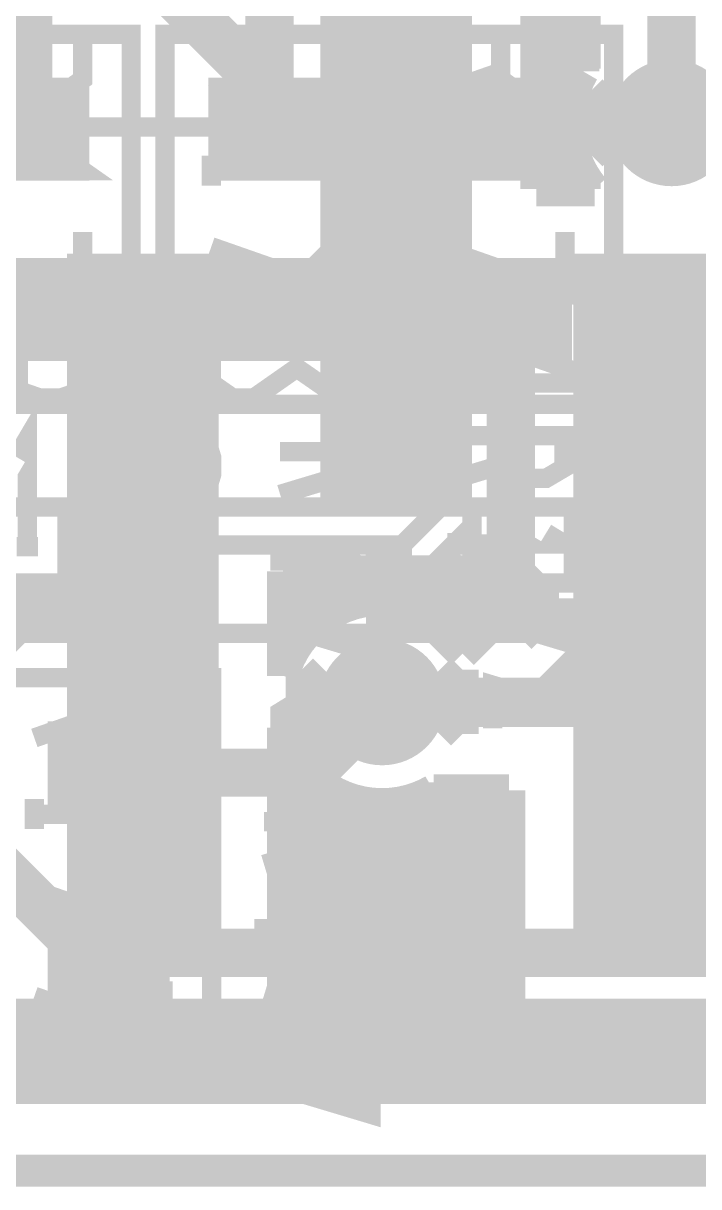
# Model space of a CAD drawing. Extents: x -10 to 131, y -93 to 209.
# Drawn here: x 51.4 to 56.73, y -31.13 to -21.95 of the extents above; entities that cross this region are included whole.
import ezdxf

# ---------------------------------------------------------------- set-up
doc = ezdxf.new("R2010")
doc.units = 0
doc.header["$MEASUREMENT"] = 0
doc.layers.get('0').update_dxf_attribs({"linetype": 'CONTINUOUS'})
for name, color, linetype in [('22-303-0_ASB', 7, 'CONTINUOUS'), ('22-303-0_AST', 7, 'CONTINUOUS'), ('22-303-0_BOT', 2, 'CONTINUOUS'), ('22-303-0_DRD', 6, 'CONTINUOUS'), ('22-303-0_DRL', 1, 'CONTINUOUS'), ('22-303-0_GND', 3, 'CONTINUOUS'), ('22-303-0_IN1', 10, 'CONTINUOUS'), ('22-303-0_SMB', 14, 'CONTINUOUS'), ('22-303-0_SMT', 9, 'CONTINUOUS'), ('22-303-0_SPB', 12, 'CONTINUOUS'), ('22-303-0_SPT', 11, 'CONTINUOUS'), ('22-303-0_SSB', 13, 'CONTINUOUS'), ('22-303-0_SST', 8, 'CONTINUOUS'), ('22-303-0_TOP', 15, 'CONTINUOUS'), ('THRUHOLE_TAP', 2, 'CONTINUOUS')]:
    doc.layers.add(name, color=color, linetype=linetype)

# ---------------------------------------------------------------- blocks, each defined once
blk = doc.blocks.new('ROUND_70')
at = {"const_width": 0.29972}
blk.add_lwpolyline([(-0.14986, 0, 1), (0.14986, 0, 1)], format="xyb", close=True, dxfattribs=at)
blk = doc.blocks.new('RECTANGLE_76')
blk.add_solid([(0.59944, 2.74955), (0.59944, -2.74955), (-0.59944, 2.74955), (-0.59944, -2.74955)])
blk = doc.blocks.new('ROUND_117')
at = {"const_width": 0.10033}
blk.add_lwpolyline([(-0.050164, 0, 1), (0.050164, 0, 1)], format="xyb", close=True, dxfattribs=at)
blk = doc.blocks.new('ROUND_100')
at = {"const_width": 0.50038}
blk.add_lwpolyline([(-0.25019, 0, 1), (0.25019, 0, 1)], format="xyb", close=True, dxfattribs=at)
blk = doc.blocks.new('ROUND_101')
at = {"const_width": 0.0635}
blk.add_lwpolyline([(-0.03175, 0, 1), (0.03175, 0, 1)], format="xyb", close=True, dxfattribs=at)
blk = doc.blocks.new('RECTANGLE_3')
blk.add_solid([(0.4826, 0.4064), (0.4826, -0.4064), (-0.4826, 0.4064), (-0.4826, -0.4064)])
blk = doc.blocks.new('ROUND_108')
at = {"const_width": 0.10033}
blk.add_lwpolyline([(-0.050164, 0, 1), (0.050164, 0, 1)], format="xyb", close=True, dxfattribs=at)

msp = doc.modelspace()

# ---------------------------------------------------------------- linework, layer by layer
at = {"layer": '22-303-0_ASB'}
for points, const_width in [([(111.00054, 208.99374), (111.00054, 198.99376), (116.0018, 198.99376), (116.0018, 208.99374), (130.50012, 208.99374), (130.50012, -31.00578), (-9.4996, -31.00578), (-9.4996, 208.99374), (111.00054, 208.99374)], 0.254), ([(54.64048, -22.76602), (54.64048, -20.7645), (54.34076, -20.7645), (54.04104, -20.7645), (54.04104, -22.76602)], 0.1524), ([(58.44032, -23.76424), (58.64098, -23.76424), (58.64098, -22.76602), (48.641, -22.76602), (48.641, -23.76424)], 0.1524), ([(58.1406, -24.06396), (58.1406, -25.76576), (58.1406, -25.96388), (57.13984, -25.96388), (57.13984, -25.76576), (58.1406, -25.76576), (58.44032, -26.06548), (56.28894, -26.06548), (56.28894, -26.3652), (54.38902, -26.3652), (54.38902, -26.06548), (54.68874, -25.76576), (51.98872, -25.76576), (51.7398, -25.76576), (50.9397, -25.76576), (50.69078, -25.76576), (50.1396, -25.76576), (49.13884, -25.76576), (48.83912, -26.06548), (48.83912, -24.06396), (48.641, -24.06396), (48.641, -23.76424), (48.83912, -23.76424)], 0.1524), ([(51.7398, -25.76576), (51.7398, -25.91562), (51.7398, -26.3652)], 0.1524), ([(51.98872, -25.76576), (52.29098, -26.06548)], 0.1524), ([(54.64048, -26.3652), (54.64048, -26.21534), (54.9402, -25.91562), (54.9402, -25.76576), (54.68874, -25.76576)], 0.1524), ([(56.04002, -26.3652), (56.04002, -26.21534), (55.7403, -25.91562), (55.7403, -25.76576), (54.9402, -25.76576)], 0.1524), ([(56.28894, -26.06548), (55.98922, -25.76576), (55.7403, -25.76576)], 0.1524), ([(55.98922, -25.76576), (57.13984, -25.76576)], 0.1524), ([(51.7398, -25.91562), (52.03952, -26.21534), (52.03952, -26.3652)], 0.1524), ([(54.9402, -26.3652), (54.9402, -25.91562)], 0.1524), ([(55.7403, -25.91562), (55.7403, -26.3652)], 0.1524), ([(54.38902, -26.06548), (52.29098, -26.06548), (52.29098, -26.3652), (50.38852, -26.3652), (50.38852, -26.06548), (48.83912, -26.06548)], 0.1524), ([(57.13984, -26.76398), (50.1396, -26.76398)], 0.1524), ([(52.63896, -26.76398), (52.63896, -28.7655), (52.33924, -28.7655), (52.03952, -28.7655), (52.03952, -26.76398)], 0.1524), ([(56.04002, -26.76398), (56.04002, -28.7655), (56.33974, -28.7655), (56.63946, -28.7655), (56.63946, -26.76398)], 0.1524)]:
    msp.add_lwpolyline(points, dxfattribs=dict(at, const_width=const_width))
at = {"layer": '22-303-0_ASB', "const_width": 0.1524}
for points in [[(52.33924, -24.46528, 0.4142136), (52.03952, -24.765)], [(52.63896, -24.765, 0.4142136), (52.33924, -24.46528)], [(54.34076, -24.46528, 0.4142136), (54.04104, -24.765)], [(54.64048, -24.765, 0.4142136), (54.34076, -24.46528)], [(56.33974, -24.46528, 0.4142136), (56.04002, -24.765)], [(56.63946, -24.765, 0.4142136), (56.33974, -24.46528)], [(52.03952, -24.765, 0.4142136), (52.33924, -25.06472)], [(52.33924, -25.06472, 0.4142136), (52.63896, -24.765)], [(54.04104, -24.765, 0.4142136), (54.34076, -25.06472)], [(54.34076, -25.06472, 0.4142136), (54.64048, -24.765)], [(56.04002, -24.765, 0.4142136), (56.33974, -25.06472)], [(56.33974, -25.06472, 0.4142136), (56.63946, -24.765)]]:
    msp.add_lwpolyline(points, format="xyb", dxfattribs=at)
at = {"layer": '22-303-0_AST'}
for points, const_width in [([(111.00054, 208.99374), (111.00054, 198.99376), (116.0018, 198.99376), (116.0018, 208.99374), (130.50012, 208.99374), (130.50012, -31.00578), (-9.4996, -31.00578), (-9.4996, 208.99374), (111.00054, 208.99374)], 0.254), ([(50.6095, -22.0345), (50.6095, -24.9555), (52.2478, -24.9555), (52.2478, -22.0345), (50.6095, -22.0345)], 0.1524), ([(51.35626, -22.0345), (51.35626, -22.3901), (51.5239, -22.50948), (51.69408, -22.50948), (51.86426, -22.3901), (51.86426, -22.0345), (50.84826, -22.0345)], 0.1524), ([(52.5145, -22.0345), (52.5145, -24.9555), (54.1528, -24.9555), (54.1528, -22.0345), (52.5145, -22.0345)], 0.1524), ([(53.38826, -22.0345), (53.38826, -22.3901), (53.5559, -22.50948), (53.72608, -22.50948), (53.89626, -22.3901), (53.89626, -22.0345), (52.88026, -22.0345)], 0.1524), ([(54.4195, -22.0345), (54.4195, -24.9555), (56.0578, -24.9555), (56.0578, -22.0345), (54.4195, -22.0345)], 0.1524), ([(55.16626, -22.0345), (55.16626, -22.3901), (55.3339, -22.50948), (55.50408, -22.50948), (55.67426, -22.3901), (55.67426, -22.0345), (54.65826, -22.0345)], 0.1524), ([(51.35626, -22.33168), (50.84826, -22.50948)], 0.1524), ([(53.38826, -22.33168), (52.88026, -22.50948)], 0.1524), ([(55.16626, -22.33168), (54.65826, -22.50948)], 0.1524), ([(50.84826, -23.11146), (51.86426, -23.11146), (51.69408, -22.99208)], 0.1524), ([(52.88026, -23.2283), (52.88026, -22.99208)], 0.1524), ([(52.88026, -23.11146), (53.89626, -23.11146), (53.72608, -22.99208)], 0.1524), ([(54.65826, -23.2283), (54.65826, -22.99208)], 0.1524), ([(54.65826, -23.11146), (55.67426, -23.11146), (55.50408, -22.99208)], 0.1524), ([(50.84826, -23.7109), (51.86426, -24.0665), (51.86426, -23.59406)], 0.1524), ([(52.88026, -23.7109), (53.89626, -24.0665), (53.89626, -23.59406)], 0.1524), ([(54.65826, -23.7109), (55.67426, -24.0665), (55.67426, -23.59406)], 0.1524), ([(54.99608, -24.9047), (54.99608, -24.43226), (55.67426, -24.66848), (55.67426, -24.78786), (54.65826, -24.78786)], 0.1524), ([(51.35626, -24.84628), (51.35626, -24.49068), (51.5239, -24.43226), (51.69408, -24.43226), (51.86426, -24.49068), (51.86426, -24.84628), (51.69408, -24.9047), (51.5239, -24.9047), (50.84826, -24.66848)], 0.1524), ([(53.0479, -24.43226), (52.88026, -24.5491), (52.88026, -24.78786), (53.0479, -24.9047), (53.21808, -24.9047), (53.5559, -24.66848), (53.89626, -24.9047), (53.89626, -24.43226)], 0.1524), ([(51.2445, -27.1145), (51.2445, -30.0355), (52.8828, -30.0355), (52.8828, -27.1145), (51.2445, -27.1145)], 0.1524), ([(51.99126, -27.1145), (51.99126, -27.4701), (52.1589, -27.58948), (52.32908, -27.58948), (52.49926, -27.4701), (52.49926, -27.1145), (51.48326, -27.1145)], 0.1524), ([(51.99126, -27.41168), (51.48326, -27.58948)], 0.1524), ([(51.48326, -28.3083), (51.48326, -28.07208)], 0.1524), ([(51.48326, -28.19146), (52.49926, -28.19146), (52.32908, -28.07208)], 0.1524), ([(51.48326, -28.7909), (52.49926, -29.1465), (52.49926, -28.67406)], 0.1524), ([(51.48326, -29.6291), (52.49926, -29.9847), (52.49926, -29.51226)], 0.1524)]:
    msp.add_lwpolyline(points, dxfattribs=dict(at, const_width=const_width))
at = {"layer": '22-303-0_BOT'}
for points, const_width in [([(56.515, -22.733), (56.515, -19.812), (52.959, -16.256)], 0.381), ([(55.4482, -19.75612), (55.4482, -23.25624)], 0.254), ([(55.6006, -19.88566), (55.6006, -23.25624)], 0.254), ([(55.8165, -20.10156), (55.8165, -22.3266)], 0.254), ([(55.8292, -20.11426), (55.8292, -22.30628)], 0.254), ([(54.34076, -23.01494), (53.87594, -23.01494), (52.197, -21.336)], 0.381), ([(55.8165, -21.8948), (55.4482, -21.8948)], 0.254), ([(55.8165, -22.1234), (55.4482, -22.1234)], 0.254), ([(55.80126, -22.352), (55.4482, -22.352)], 0.254), ([(55.72252, -22.5806), (55.4482, -22.5806)], 0.254), ([(55.70982, -22.8092), (55.4482, -22.8092)], 0.254), ([(55.7657, -23.0378), (55.4482, -23.0378)], 0.254), ([(55.8292, -23.15972), (55.8292, -23.25624)], 0.254), ([(55.90032, -23.25624), (55.4482, -23.25624)], 0.254), ([(55.90794, -23.2664), (55.4482, -23.2664)], 0.254), ([(55.2323, -26.27376), (53.44668, -26.27376)], 0.254), ([(53.44668, -26.27376), (53.44668, -27.09926)], 0.254), ([(53.5432, -26.27376), (53.5432, -26.87828)], 0.254), ([(53.7718, -26.27376), (53.7718, -26.63952)], 0.254), ([(54.0004, -26.27376), (54.0004, -26.5303)], 0.254), ([(54.229, -26.27376), (54.229, -26.49728)], 0.254), ([(54.4576, -26.27376), (54.4576, -26.5303)], 0.254), ([(54.6862, -26.27376), (54.6862, -26.6065)], 0.254), ([(54.9148, -26.27376), (54.9148, -26.6065)], 0.254), ([(55.1434, -26.27376), (55.1434, -26.6065)], 0.254), ([(55.2323, -26.27376), (55.2323, -26.6065)], 0.254), ([(52.33924, -26.51506), (51.46294, -26.51506), (48.768, -29.21)], 0.381), ([(55.2323, -26.4668), (53.44668, -26.4668)], 0.254), ([(56.33974, -26.51506), (55.5498, -27.305), (54.229, -27.305)], 0.381), ([(55.2323, -26.6065), (54.6354, -26.6065)], 0.254), ([(53.69814, -26.6954), (53.44668, -26.6954)], 0.254), ([(53.51526, -26.924), (53.44668, -26.924)], 0.254), ([(53.44668, -27.5082), (53.44668, -29.77388)], 0.254), ([(53.4797, -27.6098), (53.44668, -27.6098)], 0.254), ([(53.5432, -27.73172), (53.5432, -30.353)], 0.254), ([(53.62194, -27.8384), (53.44668, -27.8384)], 0.254), ([(53.7718, -27.97048), (53.7718, -30.353)], 0.254), ([(55.2323, -28.0035), (54.6354, -28.0035)], 0.254), ([(54.6862, -28.0035), (54.6862, -30.353)], 0.254), ([(54.9148, -28.0035), (54.9148, -30.353)], 0.254), ([(55.1434, -28.0035), (55.1434, -30.353)], 0.254), ([(55.2323, -28.0035), (55.2323, -29.77388)], 0.254), ([(53.95976, -28.067), (53.44668, -28.067)], 0.254), ([(54.0004, -28.0797), (54.0004, -30.353)], 0.254), ([(54.229, -28.11272), (54.229, -30.353)], 0.254), ([(54.4576, -28.0797), (54.4576, -30.353)], 0.254), ([(55.2323, -28.067), (54.4957, -28.067)], 0.254), ([(55.2323, -28.2956), (53.44668, -28.2956)], 0.254), ([(55.2323, -28.5242), (53.44668, -28.5242)], 0.254), ([(55.2323, -28.7528), (53.44668, -28.7528)], 0.254), ([(55.2323, -28.9814), (53.44668, -28.9814)], 0.254), ([(55.2323, -29.21), (53.44668, -29.21)], 0.254), ([(55.2323, -29.4386), (53.44668, -29.4386)], 0.254), ([(55.2323, -29.6672), (53.44668, -29.6672)], 0.254), ([(53.44668, -29.77388), (51.2318, -29.77388)], 0.254), ([(51.4858, -29.77388), (51.4858, -30.353)], 0.254), ([(51.7144, -29.77388), (51.7144, -30.353)], 0.254), ([(51.943, -29.77388), (51.943, -30.353)], 0.254), ([(52.1716, -29.77388), (52.1716, -30.353)], 0.254), ([(52.4002, -29.77388), (52.4002, -30.353)], 0.254), ([(52.6288, -29.77388), (52.6288, -30.353)], 0.254), ([(52.8574, -29.77388), (52.8574, -30.353)], 0.254), ([(53.086, -29.77388), (53.086, -30.353)], 0.254), ([(53.3146, -29.77388), (53.3146, -30.353)], 0.254), ([(57.44718, -29.77388), (55.2323, -29.77388)], 0.254), ([(55.372, -29.77388), (55.372, -30.353)], 0.254), ([(55.6006, -29.77388), (55.6006, -30.353)], 0.254), ([(55.8292, -29.77388), (55.8292, -30.353)], 0.254), ([(56.0578, -29.77388), (56.0578, -30.353)], 0.254), ([(56.2864, -29.77388), (56.2864, -30.353)], 0.254), ([(56.515, -29.77388), (56.515, -30.353)], 0.254), ([(56.7436, -29.77388), (56.7436, -30.353)], 0.254), ([(59.71794, -29.8958), (49.19472, -29.8958)], 0.254), ([(65.51676, -30.1244), (42.74566, -30.1244)], 0.254), ([(65.74536, -30.353), (42.51706, -30.353)], 0.254)]:
    msp.add_lwpolyline(points, dxfattribs=dict(at, const_width=const_width))
at = {"layer": '22-303-0_BOT', "const_width": 0.254}
for points in [[(55.8165, -22.3266, 0.1325032), (55.70688, -22.733)], [(55.70728, -22.733, 0.1781526), (55.89994, -23.25656)], [(54.229, -26.49728, 0.3407478), (53.44668, -27.09926)], [(54.6354, -26.6065, 0.1325032), (54.229, -26.49688)], [(53.44668, -27.5082, 0.3415954), (54.229, -28.11272)], [(54.229, -28.11272, 0.1325028), (54.6352, -28.00315)]]:
    msp.add_lwpolyline(points, format="xyb", dxfattribs=at)
at = {"layer": '22-303-0_DRD', "const_width": 0.254}
for points in [[(111.00054, 208.99374), (111.00054, 198.99376), (116.0018, 198.99376), (116.0018, 208.99374), (130.50012, 208.99374), (130.50012, -31.00578), (-9.4996, -31.00578), (-9.4996, 208.99374), (111.00054, 208.99374)], [(55.88, -22.987), (56.515, -22.352)], [(56.515, -22.352), (57.15, -22.987)], [(55.88, -22.479), (55.88, -22.987)], [(56.515, -23.114), (55.88, -22.479)], [(57.15, -22.479), (56.515, -23.114)], [(54.229, -26.797), (54.864, -26.162)], [(54.864, -26.162), (55.499, -26.797)], [(54.229, -26.289), (54.229, -26.797)], [(54.864, -26.924), (54.229, -26.289)], [(55.499, -26.289), (54.864, -26.924)], [(55.499, -26.797), (55.499, -26.289)], [(53.594, -27.559), (54.229, -26.924)], [(54.229, -26.924), (54.864, -27.559)], [(53.594, -27.051), (53.594, -27.559)], [(54.229, -27.686), (53.594, -27.051)], [(54.864, -27.051), (54.229, -27.686)], [(54.864, -27.559), (54.864, -27.051)]]:
    msp.add_lwpolyline(points, dxfattribs=at)
at = {"layer": '22-303-0_DRL', "const_width": 0.254}
msp.add_lwpolyline([(111.00054, 208.99374), (111.00054, 198.99376), (116.0018, 198.99376), (116.0018, 208.99374), (130.50012, 208.99374), (130.50012, -31.00578), (-9.4996, -31.00578), (-9.4996, 208.99374), (111.00054, 208.99374)], dxfattribs=at)
at = {"layer": '22-303-0_GND', "const_width": 0.254}
msp.add_lwpolyline([(111.00054, 208.99374), (111.00054, 198.99376), (116.0018, 198.99376), (116.0018, 208.99374), (130.50012, 208.99374), (130.50012, -31.00578), (-9.4996, -31.00578), (-9.4996, 208.99374), (111.00054, 208.99374)], dxfattribs=at)
at = {"layer": '22-303-0_SSB', "const_width": 0.1524}
for points in [[(54.64048, -22.76602), (54.64048, -20.7645), (54.34076, -20.7645), (54.04104, -20.7645), (54.04104, -22.76602)], [(58.44032, -23.76424), (58.64098, -23.76424), (58.64098, -22.76602), (48.641, -22.76602), (48.641, -23.76424)], [(58.1406, -24.06396), (58.1406, -25.76576), (58.1406, -25.96388), (57.13984, -25.96388), (57.13984, -25.76576), (58.1406, -25.76576), (58.44032, -26.06548), (56.28894, -26.06548), (56.28894, -26.3652), (54.38902, -26.3652), (54.38902, -26.06548), (54.68874, -25.76576), (51.98872, -25.76576), (51.7398, -25.76576), (50.9397, -25.76576), (50.69078, -25.76576), (50.1396, -25.76576), (49.13884, -25.76576), (48.83912, -26.06548), (48.83912, -24.06396), (48.641, -24.06396), (48.641, -23.76424), (48.83912, -23.76424)], [(51.7398, -25.76576), (51.7398, -25.91562), (51.7398, -26.3652)], [(51.98872, -25.76576), (52.29098, -26.06548)], [(54.64048, -26.3652), (54.64048, -26.21534), (54.9402, -25.91562), (54.9402, -25.76576), (54.68874, -25.76576)], [(56.04002, -26.3652), (56.04002, -26.21534), (55.7403, -25.91562), (55.7403, -25.76576), (54.9402, -25.76576)], [(56.28894, -26.06548), (55.98922, -25.76576), (55.7403, -25.76576)], [(55.98922, -25.76576), (57.13984, -25.76576)], [(51.7398, -25.91562), (52.03952, -26.21534), (52.03952, -26.3652)], [(54.9402, -26.3652), (54.9402, -25.91562)], [(55.7403, -25.91562), (55.7403, -26.3652)], [(54.38902, -26.06548), (52.29098, -26.06548), (52.29098, -26.3652), (50.38852, -26.3652), (50.38852, -26.06548), (48.83912, -26.06548)], [(57.13984, -26.76398), (50.1396, -26.76398)], [(52.63896, -26.76398), (52.63896, -28.7655), (52.33924, -28.7655), (52.03952, -28.7655), (52.03952, -26.76398)], [(56.04002, -26.76398), (56.04002, -28.7655), (56.33974, -28.7655), (56.63946, -28.7655), (56.63946, -26.76398)]]:
    msp.add_lwpolyline(points, dxfattribs=at)
for points in [[(52.33924, -24.46528, 0.4142136), (52.03952, -24.765)], [(52.63896, -24.765, 0.4142136), (52.33924, -24.46528)], [(54.34076, -24.46528, 0.4142136), (54.04104, -24.765)], [(54.64048, -24.765, 0.4142136), (54.34076, -24.46528)], [(56.33974, -24.46528, 0.4142136), (56.04002, -24.765)], [(56.63946, -24.765, 0.4142136), (56.33974, -24.46528)], [(52.03952, -24.765, 0.4142136), (52.33924, -25.06472)], [(52.33924, -25.06472, 0.4142136), (52.63896, -24.765)], [(54.04104, -24.765, 0.4142136), (54.34076, -25.06472)], [(54.34076, -25.06472, 0.4142136), (54.64048, -24.765)], [(56.04002, -24.765, 0.4142136), (56.33974, -25.06472)], [(56.33974, -25.06472, 0.4142136), (56.63946, -24.765)]]:
    msp.add_lwpolyline(points, format="xyb", dxfattribs=at)
at = {"layer": '22-303-0_SST', "const_width": 0.1524}
for points in [[(50.6095, -22.0345), (50.6095, -24.9555), (52.2478, -24.9555), (52.2478, -22.0345), (50.6095, -22.0345)], [(52.5145, -22.0345), (52.5145, -24.9555), (54.1528, -24.9555), (54.1528, -22.0345), (52.5145, -22.0345)], [(54.4195, -22.0345), (54.4195, -24.9555), (56.0578, -24.9555), (56.0578, -22.0345), (54.4195, -22.0345)], [(51.42738, -26.07818), (51.42738, -25.22982), (51.34356, -25.37206)], [(51.943, -26.07818), (52.197, -25.22982), (51.85918, -25.22982)], [(52.83962, -25.654), (52.58562, -25.654), (52.54498, -25.51176), (52.54498, -25.37206), (52.58562, -25.22982), (52.83962, -25.22982), (52.8828, -25.37206), (52.8828, -25.51176), (52.71262, -26.07818)], [(55.24246, -25.20188), (55.24246, -25.45588), (55.3847, -25.5397), (55.5244, -25.5397), (55.66664, -25.45588), (55.66664, -25.20188), (54.82082, -25.20188)], [(53.84546, -25.32888), (53.84546, -25.58288), (53.9877, -25.6667), (54.1274, -25.6667), (54.26964, -25.58288), (54.26964, -25.32888), (53.42382, -25.32888)], [(55.24246, -25.4127), (54.82082, -25.5397)], [(53.84546, -25.5397), (53.42382, -25.6667)], [(54.82082, -26.14168), (54.82082, -25.9715)], [(54.82082, -26.05786), (55.66664, -26.05786), (55.5244, -25.9715)], [(51.5112, -26.07818), (51.34356, -26.07818)], [(53.42382, -26.26868), (53.42382, -26.0985)], [(53.42382, -26.18486), (54.26964, -26.18486), (54.1274, -26.0985)], [(54.82082, -26.57348), (55.66664, -26.82748), (55.66664, -26.48712)], [(53.42382, -26.70048), (54.26964, -26.95448), (54.26964, -26.61412)], [(51.2445, -27.1145), (51.2445, -30.0355), (52.8828, -30.0355), (52.8828, -27.1145), (51.2445, -27.1145)], [(55.10276, -27.51328), (55.10276, -27.17292), (55.66664, -27.3431), (55.66664, -27.42692), (54.82082, -27.42692)], [(53.56352, -27.29992), (53.42382, -27.38628), (53.42382, -27.55392), (53.56352, -27.64028), (53.70576, -27.64028), (53.9877, -27.4701), (54.26964, -27.64028), (54.26964, -27.29992)], [(53.71846, -28.24988), (53.71846, -28.50388), (53.8607, -28.5877), (54.0004, -28.5877), (54.14264, -28.50388), (54.14264, -28.24988), (53.29682, -28.24988)], [(53.71846, -28.4607), (53.29682, -28.5877)], [(53.29682, -29.18968), (53.29682, -29.0195)], [(53.29682, -29.10586), (54.14264, -29.10586), (54.0004, -29.0195)], [(53.29682, -29.62148), (54.14264, -29.87548), (54.14264, -29.53512)], [(53.29682, -30.30728), (54.14264, -30.56128), (54.14264, -30.22092)]]:
    msp.add_lwpolyline(points, dxfattribs=at)
at = {"layer": '22-303-0_TOP', "const_width": 0.381}
for points in [[(53.34, -22.7838), (53.34, -21.0312), (53.34, -20.955), (52.07, -19.685), (51.943, -19.685)], [(55.245, -21.0312), (53.34, -21.0312), (53.34, -22.7838)], [(52.197, -21.336), (51.816, -21.336), (51.562, -21.59), (51.435, -21.717), (51.435, -22.7838)], [(51.435, -22.7838), (51.435, -21.717), (51.562, -21.59)], [(51.435, -22.7838), (49.53, -22.7838)], [(53.34, -24.2062), (53.5178, -24.2062), (54.9402, -22.7838), (55.245, -22.7838)], [(55.245, -22.7838), (55.83428, -22.7838), (55.88508, -22.733), (56.515, -22.733)], [(51.435, -24.2062), (49.53, -24.2062), (47.625, -24.2062)], [(54.864, -26.543), (55.245, -26.162), (55.245, -24.2062)], [(54.229, -27.305), (53.6702, -27.8638), (52.07, -27.8638)], [(52.07, -29.2862), (51.8922, -29.2862), (50.4698, -27.8638), (50.165, -27.8638)], [(52.07, -29.2862), (60.2488, -29.2862)], [(52.07, -29.2862), (60.2488, -29.2862)]]:
    msp.add_lwpolyline(points, dxfattribs=at)

# ---------------------------------------------------------------- block references
at = {"layer": '22-303-0_BOT'}
for name, p in [('RECTANGLE_76', (54.34076, -23.01494)), ('ROUND_70', (56.515, -22.733)), ('RECTANGLE_76', (52.33924, -26.51506)), ('RECTANGLE_76', (56.33974, -26.51506)), ('ROUND_70', (54.864, -26.543)), ('ROUND_70', (54.229, -27.305))]:
    msp.add_blockref(name, p, dxfattribs=at)
at = {"layer": '22-303-0_DRL'}
for p in [(56.515, -22.733), (54.864, -26.543), (54.229, -27.305)]:
    msp.add_blockref('ROUND_117', p, dxfattribs=at)
at = {"layer": '22-303-0_GND'}
for name, p in [('ROUND_100', (56.515, -22.733)), ('ROUND_101', (54.864, -26.543)), ('ROUND_100', (54.229, -27.305))]:
    msp.add_blockref(name, p, dxfattribs=at)
at = {"layer": '22-303-0_IN1'}
for p in [(56.515, -22.733), (54.864, -26.543), (54.229, -27.305)]:
    msp.add_blockref('ROUND_70', p, dxfattribs=at)
at = {"layer": '22-303-0_SMB'}
for p in [(54.34076, -23.01494), (52.33924, -26.51506), (56.33974, -26.51506)]:
    msp.add_blockref('RECTANGLE_76', p, dxfattribs=at)
at = {"layer": '22-303-0_SMT'}
for p in [(51.435, -22.7838), (53.34, -22.7838), (55.245, -22.7838), (51.435, -24.2062), (53.34, -24.2062), (55.245, -24.2062), (52.07, -27.8638), (52.07, -29.2862)]:
    msp.add_blockref('RECTANGLE_3', p, dxfattribs=at)
at = {"layer": '22-303-0_SPB'}
for p in [(54.34076, -23.01494), (52.33924, -26.51506), (56.33974, -26.51506)]:
    msp.add_blockref('RECTANGLE_76', p, dxfattribs=at)
at = {"layer": '22-303-0_SPT'}
for p in [(51.435, -22.7838), (53.34, -22.7838), (55.245, -22.7838), (51.435, -24.2062), (53.34, -24.2062), (55.245, -24.2062), (52.07, -27.8638), (52.07, -29.2862)]:
    msp.add_blockref('RECTANGLE_3', p, dxfattribs=at)
at = {"layer": '22-303-0_TOP'}
for name, p in [('RECTANGLE_3', (51.435, -22.7838)), ('RECTANGLE_3', (53.34, -22.7838)), ('RECTANGLE_3', (55.245, -22.7838)), ('ROUND_70', (56.515, -22.733)), ('RECTANGLE_3', (51.435, -24.2062)), ('RECTANGLE_3', (53.34, -24.2062)), ('RECTANGLE_3', (55.245, -24.2062)), ('ROUND_70', (54.864, -26.543)), ('ROUND_70', (54.229, -27.305)), ('RECTANGLE_3', (52.07, -27.8638)), ('RECTANGLE_3', (52.07, -29.2862))]:
    msp.add_blockref(name, p, dxfattribs=at)
at = {"layer": 'THRUHOLE_TAP'}
for p in [(56.515, -22.733), (54.864, -26.543), (54.229, -27.305)]:
    msp.add_blockref('ROUND_108', p, dxfattribs=at)

doc.saveas('drawing.dxf')
